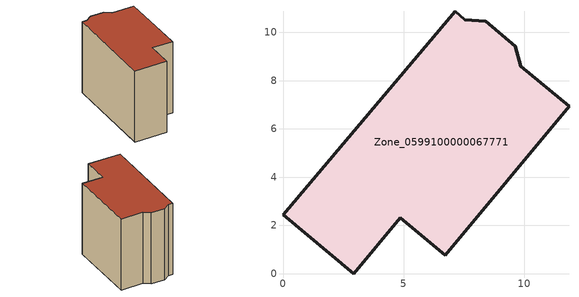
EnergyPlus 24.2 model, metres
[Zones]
Zone_0599100000067771
 floor ground (C_G): 4.86,2.31 2.93,0 0,2.44 7.13,10.87 7.54,10.52 8.41,10.45 9.63,9.43 9.86,8.59 11.85,6.93 6.72,0.76 z0
 wall outside (C_F): 9.86,8.59 9.63,9.43 8.41,10.45 7.54,10.52 7.13,10.87 0,2.44 2.93,0 4.86,2.31 6.72,0.76 11.85,6.93 9.86,8.59 z0:8.66
 roof outside (C_R): 6.72,0.76 11.85,6.93 9.86,8.59 9.63,9.43 8.41,10.45 7.54,10.52 7.13,10.87 0,2.44 2.93,0 4.86,2.31 z8.66
[BUILDING]
Pand.0599100000067771: North Axis=0; Terrain=City; Loads Convergence Tolerance Value=0.04; Temperature Convergence Tolerance Value=0.4; Solar Distribution=FullExterior; Maximum Number of Warmup Days=25; Minimum Number of Warmup Days=1
[Site:Location]
Rotterdam.The.Hague.AP_ZH_NLD Design_Conditions: Latitude=51.96; Longitude=4.45; Time Zone=1; Elevation=-4.5
[SITE:GROUNDTEMPERATURE:BUILDINGSURFACE]
18, 18, 18, 18, 18, 18, 18, 18, 18, 18, 18, 18
[MATERIAL] Thermal Absorptance=0.9; Solar Absorptance=0.7; Visible Absorptance=0.7
Name | Roughness | Thickness | Conductivity | Density | Specific Heat
G.TI.1946 | MediumSmooth | 0.15 | 1 | 540 | 1210
F.TI.1946 | Rough | 0.3 | 0.857143 | 1920 | 840
R.TI.1946 | MediumRough | 0.2 | 0.1 | 1500 | 1000
[CONSTRUCTION]
C_G: G.TI.1946
C_F: F.TI.1946
C_R: R.TI.1946
[ZONE]
Zone_0599100000067771: Type=1; Multiplier=1; Ceiling Height=Autocalculate; Volume=Autocalculate; Floor Area=autocalculate; Part of Total Floor Area=Yes
[ZONEINFILTRATION:DESIGNFLOWRATE]
Infil_Zone_0599100000067771: Zone or ZoneList or Space or SpaceList=Zone_0599100000067771; Schedule=AlwaysOn; Design Flow Rate Calculation Method=Flow/Area; Flow Rate per Floor Area=0.003; Constant Term Coefficient=1; Temperature Term Coefficient=0; Velocity Term Coefficient=0; Velocity Squared Term Coefficient=0
[HVACTEMPLATE:ZONE:IDEALLOADSAIRSYSTEM]
Zone_0599100000067771: Maximum Heating Supply Air Temperature=50; Minimum Cooling Supply Air Temperature=13; Maximum Heating Supply Air Humidity Ratio=0.0156; Minimum Cooling Supply Air Humidity Ratio=0.0077; Heating Limit=NoLimit; Cooling Limit=NoLimit; Dehumidification Control Type=ConstantSensibleHeatRatio; Cooling Sensible Heat Ratio=0.7; Dehumidification Setpoint=60; Humidification Control Type=None; Humidification Setpoint=30; Outdoor Air Method=None; Outdoor Air Flow Rate per Person=0.00944; Outdoor Air Flow Rate per Zone Floor Area=0; Outdoor Air Flow Rate per Zone=0; Demand Controlled Ventilation Type=None; Outdoor Air Economizer Type=NoEconomizer; Heat Recovery Type=None; Sensible Heat Recovery Effectiveness=0.7; Latent Heat Recovery Effectiveness=0.65
[ZONECONTROL:THERMOSTAT]
ThermostatControl_Zone_0599100000067771: Zone or ZoneList=Zone_0599100000067771; Control Type Schedule=DualSetpointControlType; Control 1=Thermostat_Zone_0599100000067771; Temperature Difference Between Cutout And Setpoint=0
[THERMOSTATSETPOINT:DUALSETPOINT]
Thermostat_Zone_0599100000067771: Heating Setpoint Temperature Schedule=HeatingSetpoint_Zone_0599100000067771; Cooling Setpoint Temperature Schedule=CoolingSetpoint_Zone_0599100000067771
[SCHEDULE:COMPACT]
HeatingSetpoint_Zone_0599100000067771: Through: 12/31, For: AllDays, Until: 24:00, 21
CoolingSetpoint_Zone_0599100000067771: Through: 12/31, For: AllDays, Until: 24:00, 24
DualSetpointControlType: Through: 12/31, For: AllDays, Until: 24:00, 4
AlwaysOn: Through: 12/31, For: AllDays, Until: 24:00, 1
